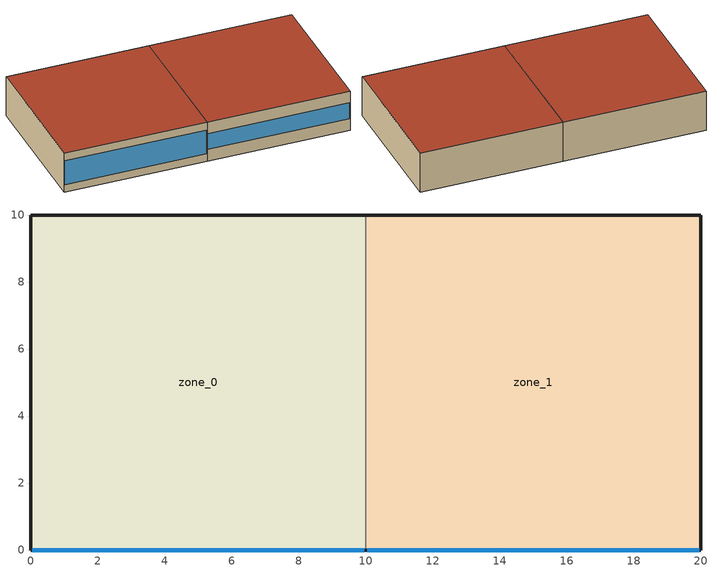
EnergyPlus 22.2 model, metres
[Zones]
zone_0
 floor outside (floor): 0,0 0,10 10,10 10,0 z0
 wall outside (ext_wall): 10,10 0,10 0,0 10,0 z0:3
 wall adiabatic (ext_wall): 10,0 10,10 z0:3
 window (double_glazing): 0.05,0 9.95,0 z0.59:2.41
 roof outside (cieling): 0,0 10,0 10,10 0,10 z3
zone_1
 floor outside (floor): 10,0 10,10 20,10 20,0 z0
 wall outside (ext_wall): 10,0 20,0 20,10 10,10 z0:3
 wall adiabatic (ext_wall): 10,10 10,0 z0:3
 window (double_glazing): 10.05,0 19.95,0 z0.89:2.11
 roof outside (cieling): 10,0 20,0 20,10 10,10 z3
[Building]
Building: North Axis (deg)=0; Terrain=City; Solar Distribution=FullExteriorWithReflections
[Material] Thermal Absorptance=0.9
Name | Roughness | Thickness (m) | Conductivity (W/m-K) | Density (kg/m3) | Specific Heat (J/kg-K) | Solar Absorptance | Visible Absorptance
Generic Painted Metal 3.0mm | Smooth | 0.003 | 45 | 7690 | 410 | 0.5 | 0.5
Generic Wall Air Gap 30.0mm | Smooth | 0.03 | 0.667 | 1.28 | 1000 | 0.7 | 0.7
Generic Insulation 6.0mm | MediumRough | 0.006 | 0.03 | 43 | 1210 | 0.7 | 0.7
Generic Gypsum Board 12.0mm | MediumSmooth | 0.012 | 0.16 | 800 | 1090 | 0.5 | 0.5
[WindowMaterial:Glazing] Optical Data Type=SpectralAverage; Thickness (m)=0.006; Front Side Infrared Hemispherical Emissivity=0.84; Conductivity (W/m-K)=1; Dirt Correction Factor for Solar and Visible Transmittance=1; Solar Diffusing=No
Name | Solar Transmittance at Normal Incidence | Front Side Solar Reflectance at Normal Incidence | Back Side Solar Reflectance at Normal Incidence | Visible Transmittance at Normal Incidence | Front Side Visible Reflectance at Normal Incidence | Back Side Visible Reflectance at Normal Incidence | Back Side Infrared Hemispherical Emissivity
Generic Low-e Glass 6.0mm | 0.45 | 0.36 | 0.36 | 0.71 | 0.21 | 0.21 | 0.047
Generic Clear Glass 6.0mm | 0.77 | 0.07 | 0.07 | 0.88 | 0.08 | 0.08 | 0.84
[WindowMaterial:Gas]
Generic Window Air Gap 12.7mm: Gas Type=Air; Thickness (m)=0.0127
[Construction]
ext_wall; cieling; floor: Generic Painted Metal 3.0mm, Generic Wall Air Gap 30.0mm, Generic Insulation 6.0mm, Generic Gypsum Board 12.0mm
double_glazing: Generic Low-e Glass 6.0mm, Generic Window Air Gap 12.7mm, Generic Clear Glass 6.0mm
[Zone] Type=1; Multiplier=1; Part of Total Floor Area=Yes
zone_0; zone_1
[ZoneList]
all_zones_list: zone_0, zone_1
[People]
All zones People: Zone or ZoneList=all_zones_list; Number of People Schedule=Building_occupancy; Number of People Calculation Method=people/area; People per Zone Floor Area [person/m2]=0.056; Fraction Radiant=0.3; Activity Level Schedule=Building_activity
[Lights]
All zones Lights: Zone or ZoneList=all_zones_list; Schedule=Building_lights; Design Level Calculation Method=Watts/Area; Watts per Zone Floor Area [W/m2]=6.57; Return Air Fraction=0; Fraction Radiant=0.7; Fraction Visible=0.2; Fraction Replaceable=0
[ElectricEquipment]
All zones ElecEq: Zone or ZoneList=all_zones_list; Schedule=Building_equipment; Design Level Calculation Method=Watts/Area; Watts per Zone Floor Area [W/m2]=10.333; Fraction Latent=0; Fraction Radiant=0.5; Fraction Lost=0
[ZoneInfiltration:DesignFlowRate]
All zones Infil 1: Zone or ZoneList=all_zones_list; Schedule=Always On; Design Flow Rate Calculation Method=flow/exteriorwallarea; Flow per Exterior Surface Area [m3/s-m2]=0.0003; Constant Term Coefficient=0; Temperature Term Coefficient=0; Velocity Term Coefficient=0; Velocity Squared Term Coefficient=0
[ZoneControl:Thermostat]
All zones Control: Zone or ZoneList=all_zones_list; Control Type Schedule=Building_control_type; Control 3=DualSetPoint
[ThermostatSetpoint:DualSetpoint]
DualSetPoint: Heating Setpoint Temperature Schedule=Htg-SetP-Sch; Cooling Setpoint Temperature Schedule=Clg-SetP-Sch
[ZoneHVAC:IdealLoadsAirSystem] Availability Schedule=Always On; Maximum Heating Supply Air Temperature [C]=50; Minimum Cooling Supply Air Temperature [C]=13; Maximum Heating Supply Air Humidity Ratio [kgWater/kgDryAir]=0.0156; Minimum Cooling Supply Air Humidity Ratio [kgWater/kgDryAir]=0.0077; Heating Limit=NoLimit; Cooling Limit=NoLimit; Dehumidification Control Type=None; Cooling Sensible Heat Ratio=0.7; Humidification Control Type=None; Demand Controlled Ventilation Type=None; Outdoor Air Economizer Type=NoEconomizer; Heat Recovery Type=None; Sensible Heat Recovery Effectiveness=0.7; Latent Heat Recovery Effectiveness=0.65
zone_0 Ideal Loads System; zone_1 Ideal Loads System
[Zone equipment]
zone_0: zone_0 Ideal Loads System
zone_1: zone_1 Ideal Loads System
[Schedule:Compact]
Building_occupancy; Building_lights; Building_equipment: Through: 12/31, For: WeekDays SummerDesignDay CustomDay1 CustomDay2, Until: 8:00, 0, Until: 11:00, 1, Until: 12:00, 0.8, Until: 13:00, 0.4, Until: 14:00, 0.8, Until: 18:00, 1, Until: 19:00, 0.5, Until: 24:00, 0, For: Weekends WinterDesignDay Holiday, Until: 24:00, 0.3
Building_activity: Through: 12/31, For: AllDays, Until: 24:00, 120
Building_control_type: Through: 12/31, For: AllDays, Until: 24:00, 4
Htg-SetP-Sch: Through: 12/31, For: SummerDesignDay, Until: 24:00, 16.7, For: WinterDesignDay, Until: 24:00, 22.2, For: WeekDays, Until: 6:00, 16.7, Until: 20:00, 22.2, Until: 24:00, 16.7, For: WeekEnds Holiday, Until: 24:00, 16.7, For: AllOtherDays, Until: 24:00, 16.7
Clg-SetP-Sch: Through: 12/31, For: SummerDesignDay, Until: 24:00, 23.9, For: WinterDesignDay, Until: 24:00, 29.4, For: WeekDays, Until: 6:00, 29.4, Until: 20:00, 23.9, Until: 24:00, 29.4, For: WeekEnds Holiday, Until: 24:00, 29.4, For: AllOtherDays, Until: 24:00, 29.4
[Schedule:Constant]
Always On: Hourly Value=1
